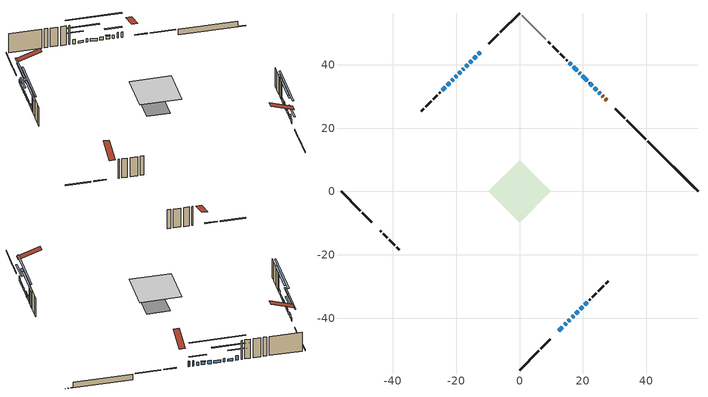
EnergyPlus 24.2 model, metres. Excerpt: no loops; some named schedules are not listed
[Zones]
conditioned space
 floor adiabatic (AdiabaticFloorConstruction): -9.87,0 0,9.87 9.87,0 0,-9.87 z6.1
 floor foundation (Slab1 construction): -5.52,0 0,5.52 5.52,0 0,-5.52 z-0.85
 wall outside (RimJoist1 construction): 0,-56.39 6.02,-50.36 / -56.39,0 -50.36,-6.02 / 0,56.39 -6.02,50.36 / 39.93,16.46 33.9,22.48 z1.22:1.52
 wall outside (RimJoist3 construction): 6.68,-49.71 9.64,-46.74 / -49.71,-6.68 -46.74,-9.64 / -6.68,49.71 -9.64,46.74 / 33.25,23.14 30.28,26.1 z1.22:1.52
 wall outside (AdiabaticWallConstruction 1): 27.51,28.88 27.08,29.31 / 26.42,29.97 26.13,30.26 z1.22:3.25
 wall outside (AdiabaticWallConstruction): -12.42,43.97 -13.05,43.34 / 25.47,30.91 25.04,31.34 / 15.46,-40.93 15.94,-40.45 / 16.59,-39.79 17.16,-39.23 / -17.69,38.7 -17.92,38.47 / 22.9,33.48 22.11,34.27 / -18.57,37.81 -19.14,37.25 / -19.79,36.59 -20.28,36.11 / -20.93,35.46 -21.42,34.97 / 19.22,37.17 18.86,37.53 z1.22:2.44; 24.39,32 23.56,32.83 z1.22:2.39; -13.7,42.68 -14.5,41.89 / 12.42,-43.97 13.57,-42.82 / 16.32,40.06 15.68,40.71 z1.22:2.85; -15.15,41.24 -15.73,40.66 / 14.23,-42.16 14.8,-41.58 z1.22:2.24; -16.38,40 -17.03,39.35 z1.22:2.29; 21.46,34.93 19.87,36.51 / -22.07,34.31 -22.86,33.52 / 17.82,-38.57 18.61,-37.78 z1.22:2.19; 18.2,38.18 16.98,39.41 z1.22:2.03; -23.52,32.87 -24.38,32 / 19.26,-37.12 19.91,-36.47 / 20.57,-35.82 21.43,-34.96 z1.22:3.05
 wall outside (Wall1 construction): 22.09,-34.3 22.32,-34.07 / -43.97,-12.42 -43.73,-12.65 / -25.04,31.35 -25.27,31.11 / 15.02,41.37 14.79,41.6 z1.22:8.54
 wall outside (Wall2 construction): 22.98,-33.41 24.23,-32.16 / -43.08,-13.31 -41.83,-14.56 / -25.93,30.46 -27.18,29.21 / 14.13,42.26 12.88,43.51 z1.22:8.54
 wall outside (Wall3 construction): 24.89,-31.5 26.66,-29.73 / -41.17,-15.22 -39.39,-16.99 / -27.84,28.55 -29.61,26.77 / 12.22,44.16 10.45,45.94 z1.22:8.54
 wall outside (Wall7 construction): 27.32,-29.07 28.1,-28.29 / -38.74,-17.65 -37.96,-18.43 / -30.27,26.12 -31.05,25.34 / 9.79,46.6 9.01,47.38 z1.22:8.54
 wall foundation (FoundationWall1 construction): 40.58,15.8,-0.85 40.58,15.8,1.22 54.54,1.85,1.22 54.54,1.85,-0.75 56.39,0,-0.75 56.39,0,-0.85
 wall adiabatic (Wall8 construction): 8.35,48.03 0.66,55.73 z1.22:8.54
 window (WindowConstruction 17): -12.42,43.97 -13.05,43.34 z1.22:2.44
 window (WindowConstruction 5): 25.47,30.91 25.04,31.34 z1.22:2.44
 window (WindowConstruction 6): 24.39,32 23.56,32.83 z1.22:2.39
 window (WindowConstruction 7): -13.7,42.68 -14.5,41.89 z1.22:2.84
 window (WindowConstruction 8): -15.15,41.23 -15.73,40.66 z1.22:2.23
 window (WindowConstruction 9): 12.42,-43.97 13.57,-42.82 z1.22:2.84
 window (WindowConstruction 10): -16.38,40 -17.03,39.36 z1.22:2.29
 window (WindowConstruction 11): 14.23,-42.16 14.8,-41.59 z1.22:2.23
 window (WindowConstruction 12): 15.46,-40.93 15.94,-40.45 z1.22:2.44
 window (WindowConstruction 13): 16.59,-39.79 17.16,-39.23 z1.22:2.44
 window (WindowConstruction 18): -17.69,38.7 -17.92,38.47 z1.22:2.44
 window (WindowConstruction 14): 22.9,33.48 22.11,34.27 z1.22:2.44
 window (WindowConstruction 15): -18.57,37.81 -19.14,37.25 z1.22:2.44
 window (WindowConstruction 16): -19.8,36.59 -20.27,36.11 z1.22:2.44
 window (WindowConstruction 23): -20.93,35.46 -21.42,34.97 z1.22:2.44
 window (WindowConstruction 20): 21.46,34.93 19.87,36.51 z1.22:2.19
 window (WindowConstruction 21): -22.07,34.31 -22.86,33.52 z1.22:2.19
 window (WindowConstruction 22): 17.82,-38.57 18.61,-37.78 z1.22:2.19
 window (WindowConstruction 19): 19.22,37.17 18.86,37.53 z1.22:2.44
 window (WindowConstruction): 18.2,38.19 16.98,39.41 z1.22:2.03
 window (WindowConstruction 1): -23.52,32.87 -24.38,32 z1.22:3.05
 window (WindowConstruction 2): 19.26,-37.12 19.91,-36.48 z1.22:3.05
 window (WindowConstruction 3): 20.57,-35.82 21.43,-34.96 z1.22:3.05
 window (WindowConstruction 4): 16.32,40.06 15.68,40.71 z1.22:2.84
 door (Door): 27.51,28.88 27.08,29.31 z1.22:3.25
 door (Door 1): 26.42,29.97 26.13,30.26 z1.22:3.25
 ceiling adiabatic (AdiabaticFloorConstruction): 0,-9.87 9.87,0 0,9.87 -9.87,0 z6.1
 roof outside (Roof1 construction): 11.76,-44.63,8.54 6.21,-39.08,11.15 4.75,-40.54,11.15 10.3,-46.09,8.54; -44.63,-11.76,8.54 -39.08,-6.21,11.15 -40.54,-4.75,11.15 -46.09,-10.3,8.54; -11.76,44.63,8.54 -6.21,39.08,11.15 -4.75,40.54,11.15 -10.3,46.09,8.54; 28.16,28.22,8.54 22.61,22.67,11.15 24.08,21.21,11.15 29.63,26.76,8.54
shading: 23.18,33.21 27.34,29.05 27.63,29.34 23.47,33.5 z5.08; 23.42,32.97 24.53,31.86 24.82,32.15 23.71,33.26 z2.59; -18.34,38.04 -9.86,46.53 -10.15,46.82 -18.63,38.33 z8.29; -19.58,36.81 -11.31,45.08 -11.6,45.37 -19.87,37.1 z7.68; 15.44,-40.95 10.55,-45.83 10.84,-46.13 15.73,-41.24 z5.48; -18.9,37.49 -14.52,41.87 -14.81,42.16 -19.19,37.78 z4.93; 14.94,-41.44 14.08,-42.3 14.37,-42.59 15.23,-41.73 z2.44; 13.98,42.41 27.35,29.03 27.64,29.32 14.27,42.7 z10.53; -28.76,27.63 -16.18,40.21 -16.47,40.5 -29.05,27.92 z10.53; 24.5,-31.88 11.92,-44.47 12.21,-44.76 24.8,-32.17 z10.53; 13.13,43.25 22.05,34.34 22.34,34.63 13.42,43.54 z7.47; -28.23,28.16 -19.67,36.71 -19.96,37 -28.52,28.45 z8.49; 23.76,-32.63 15.42,-40.97 15.71,-41.26 24.05,-32.92 z8.49; 25.28,-31.11 16.72,-39.67 17.01,-39.96 25.57,-31.4 z8.49; 13.81,42.58 18.19,38.2 18.48,38.49 14.1,42.87 z5.48
[Building]
Building 1: Terrain=Suburbs
[Site:Location]
Toronto City Centre_ON: Latitude {deg}=43.63; Longitude {deg}=-79.39; Time Zone {hr}=-5; Elevation {m}=77; Keep Site Location Information=Yes
[Site:GroundTemperature:Shallow]
5.01852, 3.26908, 3.12898, 3.95918, 7.29196, 10.6092, 13.4851, 15.3069, 15.4617, 13.9799, 11.1774, 7.9619
[Site:WaterMainsTemperature]
Calculation Method=Schedule; Temperature Schedule=mains temperature schedule
[Material] Roughness=Rough; Thermal Absorptance=0.9
Name | Thickness {m} | Conductivity {W/m-K} | Density {kg/m3} | Specific Heat {J/kg-K} | Solar Absorptance | Visible Absorptance
asphalt or fiberglass shingles | 0.00635 | 0.162714 | 1121.4 | 1465.45 | 0.4 | 0.4
concrete 4.0 in. | 0.1016 | 1.803125 | 2242.8 | 837.4 | 0.7 | 0.7
concrete 8.0 in. | 0.2032 | 1.803125 | 2242.8 | 837.4 | 0.7 | 0.7
door material | 0.04445 | 0.188738 | 512.64 | 1214.23 | 0.7 | 0.7
floor covering | 0.0127 | 0.0433444 | 54.468 | 1339.84 | 0.6 | 0.6
floor rigid ins; wall rigid ins | 0.512978 | 0.029427 | 32.04 | 1214.23 | 0.7 | 0.7
floor stud and cavity | 0.1397 | 1.75129 | 37.0049 | 1207.88 | 0.7 | 0.7
furniture material conditioned space 1 | 0.1524 | 0.115458 | 640.8 | 1214.23 | 0.6 | 0.6
gypsum board | 0.0127 | 0.160291 | 801 | 837.4 | 0.6 | 0.6
osb sheathing 0.5 in. | 0.0127 | 0.115458 | 512.64 | 1214.23 | 0.7 | 0.7
osb sheathing 0.5 in. 1 | 0.0127 | 0.115458 | 512.64 | 1214.23 | 0.4 | 0.4
osb sheathing 0.75 in. | 0.01905 | 0.115458 | 512.64 | 1214.23 | 0.7 | 0.7
osb sheathing 2.0 in. | 0.0508 | 0.115458 | 512.64 | 1214.23 | 0.7 | 0.7
rim joist stud and cavity | 0.0508 | 0.859146 | 125.044 | 1163.47 | 0.6 | 0.6
rim joist stud and cavity 1 | 0.0508 | 0.107068 | 50.32683 | 1063.81 | 0.6 | 0.6
roof stud and cavity | 0.2032 | 4.30861 | 78.34581 | 1123.46 | 0.7 | 0.7
wall stud and cavity | 0.1397 | 0.440789 | 139.0536 | 1170.24 | 0.7 | 0.7
wall stud and cavity 1 | 0.1397 | 0.433563 | 139.0536 | 1170.24 | 0.7 | 0.7
wall stud and cavity 2 | 0.1397 | 0.445742 | 139.0536 | 1170.24 | 0.7 | 0.7
wall stud and cavity 3 | 0.1397 | 0.443252 | 139.0536 | 1170.24 | 0.7 | 0.7
wall stud and cavity 4 | 0.1397 | 0.293262 | 139.0536 | 1170.24 | 0.7 | 0.7
wall stud and cavity 5 | 0.0889 | 0.380278 | 52.3479 | 1209.89 | 0.7 | 0.7
wall stud and cavity 6 | 0.0889 | 0.391764 | 83.0341 | 1211.67 | 0.7 | 0.7
wood siding | 0.0254 | 0.102417 | 544.68 | 1172.36 | 0.4 | 0.4
wood siding 1; wood siding 2; wood siding 3 | 0.0254 | 0.102417 | 544.68 | 1172.36 | 0.7 | 0.7
[WindowMaterial:SimpleGlazingSystem]
Name | U-Factor {W/m2-K} | Solar Heat Gain Coefficient
WindowMaterial | 3.27961 | 0.49
WindowMaterial 1 | 3.27848 | 0.63
WindowMaterial 10 | 5.60873 | 0.73
WindowMaterial 11 | 2.85547 | 0.62
WindowMaterial 12 | 2.95256 | 0.63
WindowMaterial 13 | 5.00743 | 0.59
WindowMaterial 14 | 1.72384 | 0.56
WindowMaterial 15 | 5.10963 | 0.64
WindowMaterial 16 | 5.43782 | 0.7
WindowMaterial 17 | 5.06307 | 0.61
WindowMaterial 18 | 5.482109 | 0.71
WindowMaterial 2 | 2.66696 | 0.54
WindowMaterial 3 | 2.66355 | 0.55
WindowMaterial 4 | 2.66866 | 0.53
WindowMaterial 5 | 2.67945 | 0.48
WindowMaterial 6 | 1.9873 | 0.47
WindowMaterial 7 | 3.30005 | 0.67
WindowMaterial 8 | 2.96903 | 0.55
WindowMaterial 9 | 2.67036 | 0.52
[Construction]
AdiabaticFloorConstruction: floor stud and cavity, floor rigid ins, osb sheathing 0.75 in., floor covering
AdiabaticWallConstruction: wood siding 2, wall rigid ins, wall stud and cavity 5, gypsum board
AdiabaticWallConstruction 1: wood siding 3, wall rigid ins, wall stud and cavity 5, gypsum board
Door; Door 1: door material
FoundationWall1 construction: concrete 8.0 in.
furniture construction conditioned space 1: furniture material conditioned space 1
PartitionWallConstruction: gypsum board, wall stud and cavity 6, gypsum board
RimJoist1 construction: wood siding 1, osb sheathing 2.0 in., rim joist stud and cavity
RimJoist3 construction: wood siding 1, rim joist stud and cavity 1
Roof1 construction: asphalt or fiberglass shingles, osb sheathing 0.75 in., roof stud and cavity, gypsum board
Slab1 construction: concrete 4.0 in.
Wall1 construction: wood siding, osb sheathing 0.5 in., wall stud and cavity, gypsum board
Wall2 construction: wood siding, osb sheathing 0.5 in., wall stud and cavity 1, gypsum board
Wall3 construction: wood siding, osb sheathing 0.5 in., wall stud and cavity 2, gypsum board
Wall7 construction: wood siding, osb sheathing 0.5 in., wall stud and cavity 3, gypsum board
Wall8 construction: osb sheathing 0.5 in. 1, wall stud and cavity 4, gypsum board
WindowConstruction: WindowMaterial
WindowConstruction 1: WindowMaterial 1
WindowConstruction 10; WindowConstruction 17: WindowMaterial 10
WindowConstruction 11: WindowMaterial 11
WindowConstruction 12; WindowConstruction 16: WindowMaterial 12
WindowConstruction 13; WindowConstruction 15: WindowMaterial 13
WindowConstruction 14: WindowMaterial 14
WindowConstruction 18: WindowMaterial 15
WindowConstruction 19: WindowMaterial 16
WindowConstruction 2: WindowMaterial 2
WindowConstruction 20; WindowConstruction 21; WindowConstruction 22: WindowMaterial 17
WindowConstruction 23: WindowMaterial 18
WindowConstruction 3: WindowMaterial 3
WindowConstruction 4: WindowMaterial 4
WindowConstruction 5: WindowMaterial 5
WindowConstruction 6: WindowMaterial 6
WindowConstruction 7: WindowMaterial 7
WindowConstruction 8: WindowMaterial 8
WindowConstruction 9: WindowMaterial 9
[Zone]
conditioned space: Multiplier=1; Volume {m3}=736.6; Part of Total Floor Area=Yes
[Space]
conditioned space 1: Zone=conditioned space; Volume {m3}=736.6
[SurfaceProperty:ExposedFoundationPerimeter]
Slab1: Exposed Perimeter Calculation Method=TotalExposedPerimeter; Total Exposed Perimeter {m}=22.351
[InternalMass] Zone or ZoneList=conditioned space; Space or SpaceList=conditioned space 1
Name | Construction | Surface Area {m2}
furniture mass conditioned space 1 | furniture construction conditioned space 1 | 102.28
partition wall mass | PartitionWallConstruction | 255.7
[Lights]
interior lighting: Zone or ZoneList or Space or SpaceList=conditioned space 1; Schedule=interior lighting schedule; Design Level Calculation Method=LightingLevel; Lighting Level {W}=343.2; Return Air Fraction=0; Fraction Radiant=0.6; Fraction Visible=0.2; Fraction Replaceable=1
[People]
occupants: Zone or ZoneList or Space or SpaceList=conditioned space 1; Number of People Schedule=occupants schedule; Number of People Calculation Method=People; Number of People=3; Fraction Radiant=0.314171; Sensible Heat Fraction=0.56303; Activity Level Schedule=occupants activity schedule; Carbon Dioxide Generation Rate {m3/s-W}=0; Enable ASHRAE 55 Comfort Warnings=No; Mean Radiant Temperature Calculation Type=EnclosureAveraged
[ElectricEquipment] Zone or ZoneList or Space or SpaceList=conditioned space 1; Design Level Calculation Method=EquipmentLevel
Name | Schedule | Design Level {W} | Fraction Latent | Fraction Radiant | Fraction Lost
clothes dryer | clothes dryer schedule | 140.772 | 0.015 | 0.081 | 0.85
clothes washer | clothes washer schedule | 32.1985 | 0.03 | 0.162 | 0.7
cooking range | cooking range schedule | 208.969 | 0.08 | 0.432 | 0.2
dishwasher | dishwasher schedule | 66.8632 | 0.3 | 0.18 | 0.4
fridge | fridge schedule | 72.9452 | 0 | 0.6 | 0
mech vent bath fan 0 | mech vent bath fan 0 schedule | 50.2 | 0 | 0 | 1
mech vent house fan | mech vent house fan schedule | 0 | 0 | 0 | 1
mech vent house fan cfis | mech vent house fan cfis schedule | 0 | 0 | 0 | 0
misc plug loads | misc plug loads schedule | 494.7 | 0.045 | 0.513 | 0.1
whole house fan | Always On Discrete | 0 | 0 | 0 | 1
[OtherEquipment] Zone or ZoneList or Space or SpaceList=conditioned space 1; Design Level Calculation Method=EquipmentLevel
Name | Fuel Type | Schedule | Design Level {W} | Fraction Latent | Fraction Radiant | Fraction Lost
clothes dryer 1 | Electricity | clothes dryer schedule | 0 | 0.015 | 0.081 | 0.85
cooking range 1 | Electricity | cooking range schedule | 0 | 0.08 | 0.432 | 0.2
general water use latent | None | general water use schedule | 59.3978 | 1 | 0 | 0
general water use sensible | None | general water use schedule | -58.539 | 0 | 0.6 | 0
mech vent house fan latent load | None | Always On Discrete | 0 | 1 | 0 | 0
mech vent house fan sensible load | None | Always On Discrete | 0 | 0 | 0 | 0
water heater energy adjustment1 | NaturalGas | Always On Discrete | 0.01 | 0 | 0 | 1
[ZoneInfiltration:DesignFlowRate] Zone or ZoneList or Space or SpaceList=conditioned space 1; Schedule=Always On Discrete; Design Flow Rate Calculation Method=Flow/Zone; Design Flow Rate {m3/s}=0
infil flow; natural vent flow; whole house fan flow
[Foundation:Kiva]
Foundation Kiva 1: Initial Indoor Air Temperature {C}=18; Wall Height Above Grade {m}=1.21999; Wall Depth Below Slab {m}=0.2032
[Foundation:Kiva:Settings]
Soil Conductivity {W/m-K}=0.849921; Soil Density {kg/m3}=1842.3; Soil Specific Heat {J/kg-K}=418.7; Ground Solar Absorptivity=0.9; Ground Thermal Absorptivity=0.9; Ground Surface Roughness {m}=0.03; Far-Field Width {m}=40; Deep-Ground Boundary Condition=ZeroFlux; Deep-Ground Depth {m}=40; Minimum Cell Dimension {m}=0.2; Maximum Cell Growth Coefficient=3; Simulation Timestep=Timestep
[Exterior:Lights]
exterior lighting: Schedule=exterior lighting schedule; Design Level {W}=75.6
[Schedule:Week:Daily]
interior lighting schedule Week Rule - Jan1-Jan27: interior lighting schedule day, interior lighting schedule day, interior lighting schedule day, interior lighting schedule day, interior lighting schedule day, interior lighting schedule day, interior lighting schedule day, interior lighting schedule default day, interior lighting schedule default day, interior lighting schedule default day, interior lighting schedule default day, interior lighting schedule default day
interior lighting schedule Week Rule - Jan28-Feb3: interior lighting schedule day, interior lighting schedule day, interior lighting schedule day, interior lighting schedule day, interior lighting schedule day 1, interior lighting schedule day 1, interior lighting schedule day 1, interior lighting schedule default day, interior lighting schedule default day, interior lighting schedule default day, interior lighting schedule default day, interior lighting schedule default day
interior lighting schedule Week Rule - Feb4-Feb24: interior lighting schedule day 1, interior lighting schedule day 1, interior lighting schedule day 1, interior lighting schedule day 1, interior lighting schedule day 1, interior lighting schedule day 1, interior lighting schedule day 1, interior lighting schedule default day, interior lighting schedule default day, interior lighting schedule default day, interior lighting schedule default day, interior lighting schedule default day
interior lighting schedule Week Rule - Feb25-Mar3: interior lighting schedule day 1, interior lighting schedule day 1, interior lighting schedule day 1, interior lighting schedule day 1, interior lighting schedule day 2, interior lighting schedule day 2, interior lighting schedule day 2, interior lighting schedule default day, interior lighting schedule default day, interior lighting schedule default day, interior lighting schedule default day, interior lighting schedule default day
interior lighting schedule Week Rule - Mar4-Mar31: interior lighting schedule day 2, interior lighting schedule day 2, interior lighting schedule day 2, interior lighting schedule day 2, interior lighting schedule day 2, interior lighting schedule day 2, interior lighting schedule day 2, interior lighting schedule default day, interior lighting schedule default day, interior lighting schedule default day, interior lighting schedule default day, interior lighting schedule default day
interior lighting schedule Week Rule - Apr1-Apr28: interior lighting schedule day 3, interior lighting schedule day 3, interior lighting schedule day 3, interior lighting schedule day 3, interior lighting schedule day 3, interior lighting schedule day 3, interior lighting schedule day 3, interior lighting schedule default day, interior lighting schedule default day, interior lighting schedule default day, interior lighting schedule default day, interior lighting schedule default day
interior lighting schedule Week Rule - Apr29-May5: interior lighting schedule day 3, interior lighting schedule day 3, interior lighting schedule day 4, interior lighting schedule day 4, interior lighting schedule day 4, interior lighting schedule day 4, interior lighting schedule day 4, interior lighting schedule default day, interior lighting schedule default day, interior lighting schedule default day, interior lighting schedule default day, interior lighting schedule default day
interior lighting schedule Week Rule - May6-May26: interior lighting schedule day 4, interior lighting schedule day 4, interior lighting schedule day 4, interior lighting schedule day 4, interior lighting schedule day 4, interior lighting schedule day 4, interior lighting schedule day 4, interior lighting schedule default day, interior lighting schedule default day, interior lighting schedule default day, interior lighting schedule default day, interior lighting schedule default day
interior lighting schedule Week Rule - May27-Jun2: interior lighting schedule day 4, interior lighting schedule day 4, interior lighting schedule day 4, interior lighting schedule day 4, interior lighting schedule day 4, interior lighting schedule day 5, interior lighting schedule day 5, interior lighting schedule default day, interior lighting schedule default day, interior lighting schedule default day, interior lighting schedule default day, interior lighting schedule default day
interior lighting schedule Week Rule - Jun3-Jun30: interior lighting schedule day 5, interior lighting schedule day 5, interior lighting schedule day 5, interior lighting schedule day 5, interior lighting schedule day 5, interior lighting schedule day 5, interior lighting schedule day 5, interior lighting schedule default day, interior lighting schedule default day, interior lighting schedule default day, interior lighting schedule default day, interior lighting schedule default day
interior lighting schedule Week Rule - Jul1-Jul28: interior lighting schedule day 6, interior lighting schedule day 6, interior lighting schedule day 6, interior lighting schedule day 6, interior lighting schedule day 6, interior lighting schedule day 6, interior lighting schedule day 6, interior lighting schedule default day, interior lighting schedule default day, interior lighting schedule default day, interior lighting schedule default day, interior lighting schedule default day
interior lighting schedule Week Rule - Jul29-Aug4: interior lighting schedule day 6, interior lighting schedule day 6, interior lighting schedule day 6, interior lighting schedule day 7, interior lighting schedule day 7, interior lighting schedule day 7, interior lighting schedule day 7, interior lighting schedule default day, interior lighting schedule default day, interior lighting schedule default day, interior lighting schedule default day, interior lighting schedule default day
interior lighting schedule Week Rule - Aug5-Aug25: interior lighting schedule day 7, interior lighting schedule day 7, interior lighting schedule day 7, interior lighting schedule day 7, interior lighting schedule day 7, interior lighting schedule day 7, interior lighting schedule day 7, interior lighting schedule default day, interior lighting schedule default day, interior lighting schedule default day, interior lighting schedule default day, interior lighting schedule default day
interior lighting schedule Week Rule - Aug26-Sep1: interior lighting schedule day 7, interior lighting schedule day 7, interior lighting schedule day 7, interior lighting schedule day 7, interior lighting schedule day 7, interior lighting schedule day 7, interior lighting schedule day 8, interior lighting schedule default day, interior lighting schedule default day, interior lighting schedule default day, interior lighting schedule default day, interior lighting schedule default day
interior lighting schedule Week Rule - Sep2-Sep29: interior lighting schedule day 8, interior lighting schedule day 8, interior lighting schedule day 8, interior lighting schedule day 8, interior lighting schedule day 8, interior lighting schedule day 8, interior lighting schedule day 8, interior lighting schedule default day, interior lighting schedule default day, interior lighting schedule default day, interior lighting schedule default day, interior lighting schedule default day
interior lighting schedule Week Rule - Sep30-Oct6: interior lighting schedule day 8, interior lighting schedule day 9, interior lighting schedule day 9, interior lighting schedule day 9, interior lighting schedule day 9, interior lighting schedule day 9, interior lighting schedule day 9, interior lighting schedule default day, interior lighting schedule default day, interior lighting schedule default day, interior lighting schedule default day, interior lighting schedule default day
interior lighting schedule Week Rule - Oct7-Oct27: interior lighting schedule day 9, interior lighting schedule day 9, interior lighting schedule day 9, interior lighting schedule day 9, interior lighting schedule day 9, interior lighting schedule day 9, interior lighting schedule day 9, interior lighting schedule default day, interior lighting schedule default day, interior lighting schedule default day, interior lighting schedule default day, interior lighting schedule default day
interior lighting schedule Week Rule - Oct28-Nov3: interior lighting schedule day 9, interior lighting schedule day 9, interior lighting schedule day 9, interior lighting schedule day 9, interior lighting schedule day 10, interior lighting schedule day 10, interior lighting schedule day 10, interior lighting schedule default day, interior lighting schedule default day, interior lighting schedule default day, interior lighting schedule default day, interior lighting schedule default day
interior lighting schedule Week Rule - Nov4-Nov24: interior lighting schedule day 10, interior lighting schedule day 10, interior lighting schedule day 10, interior lighting schedule day 10, interior lighting schedule day 10, interior lighting schedule day 10, interior lighting schedule day 10, interior lighting schedule default day, interior lighting schedule default day, interior lighting schedule default day, interior lighting schedule default day, interior lighting schedule default day
interior lighting schedule Week Rule - Nov25-Dec1: interior lighting schedule day 10, interior lighting schedule day 10, interior lighting schedule day 10, interior lighting schedule day 10, interior lighting schedule day 10, interior lighting schedule day 10, interior lighting schedule day 11, interior lighting schedule default day, interior lighting schedule default day, interior lighting schedule default day, interior lighting schedule default day, interior lighting schedule default day
interior lighting schedule Week Rule - Dec2-Dec31: interior lighting schedule day 11, interior lighting schedule day 11, interior lighting schedule day 11, interior lighting schedule day 11, interior lighting schedule day 11, interior lighting schedule day 11, interior lighting schedule day 11, interior lighting schedule default day, interior lighting schedule default day, interior lighting schedule default day, interior lighting schedule default day, interior lighting schedule default day
occupants schedule Week Rule - Jan1-Dec31: occupants schedule day, occupants schedule day, occupants schedule day, occupants schedule day, occupants schedule day, occupants schedule day, occupants schedule day, occupants schedule default day, occupants schedule default day, occupants schedule default day, occupants schedule default day, occupants schedule default day
clothes dryer schedule Week Rule - Jan1-Dec31: clothes dryer schedule day, clothes dryer schedule day, clothes dryer schedule day, clothes dryer schedule day, clothes dryer schedule day, clothes dryer schedule day, clothes dryer schedule day, clothes dryer schedule default day, clothes dryer schedule default day, clothes dryer schedule default day, clothes dryer schedule default day, clothes dryer schedule default day
clothes washer schedule Week Rule - Jan1-Dec31: clothes washer schedule day, clothes washer schedule day, clothes washer schedule day, clothes washer schedule day, clothes washer schedule day, clothes washer schedule day, clothes washer schedule day, clothes washer schedule default day, clothes washer schedule default day, clothes washer schedule default day, clothes washer schedule default day, clothes washer schedule default day
cooking range schedule Week Rule - Jan1-Dec31: cooking range schedule day, cooking range schedule day, cooking range schedule day, cooking range schedule day, cooking range schedule day, cooking range schedule day, cooking range schedule day, cooking range schedule default day, cooking range schedule default day, cooking range schedule default day, cooking range schedule default day, cooking range schedule default day
dishwasher schedule Week Rule - Jan1-Dec31: dishwasher schedule day, dishwasher schedule day, dishwasher schedule day, dishwasher schedule day, dishwasher schedule day, dishwasher schedule day, dishwasher schedule day, dishwasher schedule default day, dishwasher schedule default day, dishwasher schedule default day, dishwasher schedule default day, dishwasher schedule default day
mech vent bath fan 0 schedule Week Rule - Jan1-Dec31: mech vent bath fan 0 schedule day, mech vent bath fan 0 schedule day, mech vent bath fan 0 schedule day, mech vent bath fan 0 schedule day, mech vent bath fan 0 schedule day, mech vent bath fan 0 schedule day, mech vent bath fan 0 schedule day, mech vent bath fan 0 schedule default day, mech vent bath fan 0 schedule default day, mech vent bath fan 0 schedule default day, mech vent bath fan 0 schedule default day, mech vent bath fan 0 schedule default day
misc plug loads schedule Week Rule - Jan1-Dec31: misc plug loads schedule day, misc plug loads schedule day, misc plug loads schedule day, misc plug loads schedule day, misc plug loads schedule day, misc plug loads schedule day, misc plug loads schedule day, misc plug loads schedule default day, misc plug loads schedule default day, misc plug loads schedule default day, misc plug loads schedule default day, misc plug loads schedule default day
general water use schedule Week Rule - Jan1-Dec31: general water use schedule day, general water use schedule day, general water use schedule day, general water use schedule day, general water use schedule day, general water use schedule day, general water use schedule day, general water use schedule default day, general water use schedule default day, general water use schedule default day, general water use schedule default day, general water use schedule default day
exterior lighting schedule Week Rule - Jan1-Jan27: exterior lighting schedule day, exterior lighting schedule day, exterior lighting schedule day, exterior lighting schedule day, exterior lighting schedule day, exterior lighting schedule day, exterior lighting schedule day, exterior lighting schedule default day, exterior lighting schedule default day, exterior lighting schedule default day, exterior lighting schedule default day, exterior lighting schedule default day
exterior lighting schedule Week Rule - Jan28-Feb3: exterior lighting schedule day, exterior lighting schedule day, exterior lighting schedule day, exterior lighting schedule day, exterior lighting schedule day 1, exterior lighting schedule day 1, exterior lighting schedule day 1, exterior lighting schedule default day, exterior lighting schedule default day, exterior lighting schedule default day, exterior lighting schedule default day, exterior lighting schedule default day
exterior lighting schedule Week Rule - Feb4-Feb24: exterior lighting schedule day 1, exterior lighting schedule day 1, exterior lighting schedule day 1, exterior lighting schedule day 1, exterior lighting schedule day 1, exterior lighting schedule day 1, exterior lighting schedule day 1, exterior lighting schedule default day, exterior lighting schedule default day, exterior lighting schedule default day, exterior lighting schedule default day, exterior lighting schedule default day
exterior lighting schedule Week Rule - Feb25-Mar3: exterior lighting schedule day 1, exterior lighting schedule day 1, exterior lighting schedule day 1, exterior lighting schedule day 1, exterior lighting schedule day 2, exterior lighting schedule day 2, exterior lighting schedule day 2, exterior lighting schedule default day, exterior lighting schedule default day, exterior lighting schedule default day, exterior lighting schedule default day, exterior lighting schedule default day
exterior lighting schedule Week Rule - Mar4-Mar31: exterior lighting schedule day 2, exterior lighting schedule day 2, exterior lighting schedule day 2, exterior lighting schedule day 2, exterior lighting schedule day 2, exterior lighting schedule day 2, exterior lighting schedule day 2, exterior lighting schedule default day, exterior lighting schedule default day, exterior lighting schedule default day, exterior lighting schedule default day, exterior lighting schedule default day
exterior lighting schedule Week Rule - Apr1-Apr28: exterior lighting schedule day 3, exterior lighting schedule day 3, exterior lighting schedule day 3, exterior lighting schedule day 3, exterior lighting schedule day 3, exterior lighting schedule day 3, exterior lighting schedule day 3, exterior lighting schedule default day, exterior lighting schedule default day, exterior lighting schedule default day, exterior lighting schedule default day, exterior lighting schedule default day
exterior lighting schedule Week Rule - Apr29-May5: exterior lighting schedule day 3, exterior lighting schedule day 3, exterior lighting schedule day 4, exterior lighting schedule day 4, exterior lighting schedule day 4, exterior lighting schedule day 4, exterior lighting schedule day 4, exterior lighting schedule default day, exterior lighting schedule default day, exterior lighting schedule default day, exterior lighting schedule default day, exterior lighting schedule default day
exterior lighting schedule Week Rule - May6-May26: exterior lighting schedule day 4, exterior lighting schedule day 4, exterior lighting schedule day 4, exterior lighting schedule day 4, exterior lighting schedule day 4, exterior lighting schedule day 4, exterior lighting schedule day 4, exterior lighting schedule default day, exterior lighting schedule default day, exterior lighting schedule default day, exterior lighting schedule default day, exterior lighting schedule default day
exterior lighting schedule Week Rule - May27-Jun2: exterior lighting schedule day 4, exterior lighting schedule day 4, exterior lighting schedule day 4, exterior lighting schedule day 4, exterior lighting schedule day 4, exterior lighting schedule day 5, exterior lighting schedule day 5, exterior lighting schedule default day, exterior lighting schedule default day, exterior lighting schedule default day, exterior lighting schedule default day, exterior lighting schedule default day
exterior lighting schedule Week Rule - Jun3-Jun30: exterior lighting schedule day 5, exterior lighting schedule day 5, exterior lighting schedule day 5, exterior lighting schedule day 5, exterior lighting schedule day 5, exterior lighting schedule day 5, exterior lighting schedule day 5, exterior lighting schedule default day, exterior lighting schedule default day, exterior lighting schedule default day, exterior lighting schedule default day, exterior lighting schedule default day
exterior lighting schedule Week Rule - Jul1-Jul28: exterior lighting schedule day 6, exterior lighting schedule day 6, exterior lighting schedule day 6, exterior lighting schedule day 6, exterior lighting schedule day 6, exterior lighting schedule day 6, exterior lighting schedule day 6, exterior lighting schedule default day, exterior lighting schedule default day, exterior lighting schedule default day, exterior lighting schedule default day, exterior lighting schedule default day
exterior lighting schedule Week Rule - Jul29-Aug4: exterior lighting schedule day 6, exterior lighting schedule day 6, exterior lighting schedule day 6, exterior lighting schedule day 7, exterior lighting schedule day 7, exterior lighting schedule day 7, exterior lighting schedule day 7, exterior lighting schedule default day, exterior lighting schedule default day, exterior lighting schedule default day, exterior lighting schedule default day, exterior lighting schedule default day
exterior lighting schedule Week Rule - Aug5-Aug25: exterior lighting schedule day 7, exterior lighting schedule day 7, exterior lighting schedule day 7, exterior lighting schedule day 7, exterior lighting schedule day 7, exterior lighting schedule day 7, exterior lighting schedule day 7, exterior lighting schedule default day, exterior lighting schedule default day, exterior lighting schedule default day, exterior lighting schedule default day, exterior lighting schedule default day
exterior lighting schedule Week Rule - Aug26-Sep1: exterior lighting schedule day 7, exterior lighting schedule day 7, exterior lighting schedule day 7, exterior lighting schedule day 7, exterior lighting schedule day 7, exterior lighting schedule day 7, exterior lighting schedule day 8, exterior lighting schedule default day, exterior lighting schedule default day, exterior lighting schedule default day, exterior lighting schedule default day, exterior lighting schedule default day
exterior lighting schedule Week Rule - Sep2-Sep29: exterior lighting schedule day 8, exterior lighting schedule day 8, exterior lighting schedule day 8, exterior lighting schedule day 8, exterior lighting schedule day 8, exterior lighting schedule day 8, exterior lighting schedule day 8, exterior lighting schedule default day, exterior lighting schedule default day, exterior lighting schedule default day, exterior lighting schedule default day, exterior lighting schedule default day
[Schedule:Year]
interior lighting schedule: interior lighting schedule Week Rule - Jan1-Jan27, 1, 1, 1, 27, interior lighting schedule Week Rule - Jan28-Feb3, 1, 28, 2, 3, interior lighting schedule Week Rule - Feb4-Feb24, 2, 4, 2, 24, interior lighting schedule Week Rule - Feb25-Mar3, 2, 25, 3, 3, interior lighting schedule Week Rule - Mar4-Mar31, 3, 4, 3, 31, interior lighting schedule Week Rule - Apr1-Apr28, 4, 1, 4, 28, interior lighting schedule Week Rule - Apr29-May5, 4, 29, 5, 5, interior lighting schedule Week Rule - May6-May26, 5, 6, 5, 26, interior lighting schedule Week Rule - May27-Jun2, 5, 27, 6, 2, interior lighting schedule Week Rule - Jun3-Jun30, 6, 3, 6, 30, interior lighting schedule Week Rule - Jul1-Jul28, 7, 1, 7, 28, interior lighting schedule Week Rule - Jul29-Aug4, 7, 29, 8, 4, interior lighting schedule Week Rule - Aug5-Aug25, 8, 5, 8, 25, interior lighting schedule Week Rule - Aug26-Sep1, 8, 26, 9, 1, interior lighting schedule Week Rule - Sep2-Sep29, 9, 2, 9, 29, interior lighting schedule Week Rule - Sep30-Oct6, 9, 30, 10, 6, interior lighting schedule Week Rule - Oct7-Oct27, 10, 7, 10, 27, interior lighting schedule Week Rule - Oct28-Nov3, 10, 28, 11, 3, interior lighting schedule Week Rule - Nov4-Nov24, 11, 4, 11, 24, interior lighting schedule Week Rule - Nov25-Dec1, 11, 25, 12, 1, interior lighting schedule Week Rule - Dec2-Dec31, 12, 2, 12, 31
occupants schedule: occupants schedule Week Rule - Jan1-Dec31, 1, 1, 12, 31
clothes dryer schedule: clothes dryer schedule Week Rule - Jan1-Dec31, 1, 1, 12, 31
clothes washer schedule: clothes washer schedule Week Rule - Jan1-Dec31, 1, 1, 12, 31
cooking range schedule: cooking range schedule Week Rule - Jan1-Dec31, 1, 1, 12, 31
dishwasher schedule: dishwasher schedule Week Rule - Jan1-Dec31, 1, 1, 12, 31
mech vent bath fan 0 schedule: mech vent bath fan 0 schedule Week Rule - Jan1-Dec31, 1, 1, 12, 31
misc plug loads schedule: misc plug loads schedule Week Rule - Jan1-Dec31, 1, 1, 12, 31
general water use schedule: general water use schedule Week Rule - Jan1-Dec31, 1, 1, 12, 31
exterior lighting schedule: exterior lighting schedule Week Rule - Jan1-Jan27, 1, 1, 1, 27, exterior lighting schedule Week Rule - Jan28-Feb3, 1, 28, 2, 3, exterior lighting schedule Week Rule - Feb4-Feb24, 2, 4, 2, 24, exterior lighting schedule Week Rule - Feb25-Mar3, 2, 25, 3, 3, exterior lighting schedule Week Rule - Mar4-Mar31, 3, 4, 3, 31, exterior lighting schedule Week Rule - Apr1-Apr28, 4, 1, 4, 28, exterior lighting schedule Week Rule - Apr29-May5, 4, 29, 5, 5, exterior lighting schedule Week Rule - May6-May26, 5, 6, 5, 26, exterior lighting schedule Week Rule - May27-Jun2, 5, 27, 6, 2, exterior lighting schedule Week Rule - Jun3-Jun30, 6, 3, 6, 30, exterior lighting schedule Week Rule - Jul1-Jul28, 7, 1, 7, 28, exterior lighting schedule Week Rule - Jul29-Aug4, 7, 29, 8, 4, exterior lighting schedule Week Rule - Aug5-Aug25, 8, 5, 8, 25, exterior lighting schedule Week Rule - Aug26-Sep1, 8, 26, 9, 1, exterior lighting schedule Week Rule - Sep2-Sep29, 9, 2, 9, 29, exterior lighting schedule Week Rule - Sep30-Oct6, 9, 30, 10, 6, exterior lighting schedule Week Rule - Oct7-Oct27, 10, 7, 10, 27, exterior lighting schedule Week Rule - Oct28-Nov3, 10, 28, 11, 3, exterior lighting schedule Week Rule - Nov4-Nov24, 11, 4, 11, 24, exterior lighting schedule Week Rule - Nov25-Dec1, 11, 25, 12, 1, exterior lighting schedule Week Rule - Dec2-Dec31, 12, 2, 12, 31
[Schedule:Constant]
Name | Hourly Value
occupants activity schedule | 117.228
fridge schedule | 0
mech vent house fan schedule; mech vent house fan cfis schedule; Always On Discrete | 1
[Schedule:Compact]
mains temperature schedule: Through: 01/01, For: AllDays, Until: 24:00, 8.80333, Through: 01/02, For: AllDays, Until: 24:00, 8.74333, Through: 01/03, For: AllDays, Until: 24:00, 8.68389, Through: 01/04, For: AllDays, Until: 24:00, 8.62611, Through: 01/05, For: AllDays, Until: 24:00, 8.56944, Through: 01/06, For: AllDays, Until: 24:00, 8.51389, Through: 01/07, For: AllDays, Until: 24:00, 8.45944, Through: 01/08, For: AllDays, Until: 24:00, 8.40611, Through: 01/09, For: AllDays, Until: 24:00, 8.35389, Through: 01/10, For: AllDays, Until: 24:00, 8.30278, Through: 01/11, For: AllDays, Until: 24:00, 8.25333, Through: 01/12, For: AllDays, Until: 24:00, 8.205, Through: 01/13, For: AllDays, Until: 24:00, 8.15778, Through: 01/14, For: AllDays, Until: 24:00, 8.11222, Through: 01/15, For: AllDays, Until: 24:00, 8.06778, Through: 01/16, For: AllDays, Until: 24:00, 8.02444, Through: 01/17, For: AllDays, Until: 24:00, 7.98222, Through: 01/18, For: AllDays, Until: 24:00, 7.94167, Through: 01/19, For: AllDays, Until: 24:00, 7.90222, Through: 01/20, For: AllDays, Until: 24:00, 7.86444, Through: 01/21, For: AllDays, Until: 24:00, 7.82778, Through: 01/22, For: AllDays, Until: 24:00, 7.79278, Through: 01/23, For: AllDays, Until: 24:00, 7.75889, Through: 01/24, For: AllDays, Until: 24:00, 7.72667, Through: 01/25, For: AllDays, Until: 24:00, 7.69556, Through: 01/26, For: AllDays, Until: 24:00, 7.66611, Through: 01/27, For: AllDays, Until: 24:00, 7.63778, Through: 01/28, For: AllDays, Until: 24:00, 7.61111, Through: 01/29, For: AllDays, Until: 24:00, 7.58556, Through: 01/30, For: AllDays, Until: 24:00, 7.56167, Through: 01/31, For: AllDays, Until: 24:00, 7.53944, Through: 02/01, For: AllDays, Until: 24:00, 7.51833, Through: 02/02, For: AllDays, Until: 24:00, 7.49889, Through: 02/03, For: AllDays, Until: 24:00, 7.48111, Through: 02/04, For: AllDays, Until: 24:00, 7.46444, Through: 02/05, For: AllDays, Until: 24:00, 7.44944, Through: 02/06, For: AllDays, Until: 24:00, 7.43556, Through: 02/07, For: AllDays, Until: 24:00, 7.42333, Through: 02/08, For: AllDays, Until: 24:00, 7.41278, Through: 02/09, For: AllDays, Until: 24:00, 7.40389, Through: 02/10, For: AllDays, Until: 24:00, 7.39611, Through: 02/11, For: AllDays, Until: 24:00, 7.39, Through: 02/12, For: AllDays, Until: 24:00, 7.38556, Through: 02/13, For: AllDays, Until: 24:00, 7.38222, Through: 02/14, For: AllDays, Until: 24:00, 7.38056, Through: 02/15, For: AllDays, Until: 24:00, 7.38056, Through: 02/16, For: AllDays, Until: 24:00, 7.38222, Through: 02/17, For: AllDays, Until: 24:00, 7.385, Through: 02/18, For: AllDays, Until: 24:00, 7.38944, Through: 02/19, For: AllDays, Until: 24:00, 7.395, Through: 02/20, For: AllDays, Until: 24:00, 7.40278, Through: 02/21, For: AllDays, Until: 24:00, 7.41167, Through: 02/22, For: AllDays, Until: 24:00, 7.42222, Through: 02/23, For: AllDays, Until: 24:00, 7.43389, Through: 02/24, For: AllDays, Until: 24:00, 7.44722, Through: 02/25, For: AllDays, Until: 24:00, 7.46222, Through: 02/26, For: AllDays, Until: 24:00, 7.47833, Through: 02/27, For: AllDays, Until: 24:00, 7.49611, Through: 02/28, For: AllDays, Until: 24:00, 7.51556, Through: 03/01, For: AllDays, Until: 24:00, 7.53667, Through: 03/02, For: AllDays, Until: 24:00, 7.55889, Through: 03/03, For: AllDays, Until: 24:00, 7.58222, Through: 03/04, For: AllDays, Until: 24:00, 7.60722, Through: 03/05, For: AllDays, Until: 24:00, 7.63389, Through: 03/06, For: AllDays, Until: 24:00, 7.66222, Through: 03/07, For: AllDays, Until: 24:00, 7.69111, Through: 03/08, For: AllDays, Until: 24:00, 7.72222, Through: 03/09, For: AllDays, Until: 24:00, 7.75444, Through: 03/10, For: AllDays, Until: 24:00, 7.78778, Through: 03/11, For: AllDays, Until: 24:00, 7.82278, Through: 03/12, For: AllDays, Until: 24:00, 7.85944, Through: 03/13, For: AllDays, Until: 24:00, 7.89722, Through: 03/14, For: AllDays, Until: 24:00, 7.93611, Through: 03/15, For: AllDays, Until: 24:00, 7.97667, Through: 03/16, For: AllDays, Until: 24:00, 8.01833, Through: 03/17, For: AllDays, Until: 24:00, 8.06167, Through: 03/18, For: AllDays, Until: 24:00, 8.10611, Through: 03/19, For: AllDays, Until: 24:00, 8.15167, Through: 03/20, For: AllDays, Until: 24:00, 8.19833, Through: 03/21, For: AllDays, Until: 24:00, 8.24667, Through: 03/22, For: AllDays, Until: 24:00, 8.29611, Through: 03/23, For: AllDays, Until: 24:00, 8.34667, Through: 03/24, For: AllDays, Until: 24:00, 8.39889, Through: 03/25, For: AllDays, Until: 24:00, 8.45167, Through: 03/26, For: AllDays, Until: 24:00, 8.50611, Through: 03/27, For: AllDays, Until: 24:00, 8.56167, Through: 03/28, For: AllDays, Until: 24:00, 8.61833, Through: 03/29, For: AllDays, Until: 24:00, 8.67611, Through: 03/30, For: AllDays, Until: 24:00, 8.735, Through: 03/31, For: AllDays, Until: 24:00, 8.795, Through: 04/01, For: AllDays, Until: 24:00, 8.85611, Through: 04/02, For: AllDays, Until: 24:00, 8.91833, Through: 04/03, For: AllDays, Until: 24:00, 8.98167, Through: 04/04, For: AllDays, Until: 24:00, 9.04556, Through: 04/05, For: AllDays, Until: 24:00, 9.11111, Through: 04/06, For: AllDays, Until: 24:00, 9.17722, Through: 04/07, For: AllDays, Until: 24:00, 9.24444, Through: 04/08, For: AllDays, Until: 24:00, 9.31222, Through: 04/09, For: AllDays, Until: 24:00, 9.38167, Through: 04/10, For: AllDays, Until: 24:00, 9.45167, Through: 04/11, For: AllDays, Until: 24:00, 9.52222, Through: 04/12, For: AllDays, Until: 24:00, 9.59444, Through: 04/13, For: AllDays, Until: 24:00, 9.66667, Through: 04/14, For: AllDays, Until: 24:00, 9.74, Through: 04/15, For: AllDays, Until: 24:00, 9.81444, Through: 04/16, For: AllDays, Until: 24:00, 9.88944, Through: 04/17, For: AllDays, Until: 24:00, 9.96556, Through: 04/18, For: AllDays, Until: 24:00, 10.0417, Through: 04/19, For: AllDays, Until: 24:00, 10.1189, Through: 04/20, For: AllDays, Until: 24:00, 10.1972, Through: 04/21, For: AllDays, Until: 24:00, 10.2756, Through: 04/22, For: AllDays, Until: 24:00, 10.355, Through: 04/23, For: AllDays, Until: 24:00, 10.435, Through: 04/24, For: AllDays, Until: 24:00, 10.515, Through: 04/25, For: AllDays, Until: 24:00, 10.5961, Through: 04/26, For: AllDays, Until: 24:00, 10.6778, Through: 04/27, For: AllDays, Until: 24:00, 10.76, Through: 04/28, For: AllDays, Until: 24:00, 10.8428, Through: 04/29, For: AllDays, Until: 24:00, 10.9261, Through: 04/30, For: AllDays, Until: 24:00, 11.0094, Through: 05/01, For: AllDays, Until: 24:00, 11.0933, Through: 05/02, For: AllDays, Until: 24:00, 11.1778, Through: 05/03, For: AllDays, Until: 24:00, 11.2628, Through: 05/04, For: AllDays, Until: 24:00, 11.3478, Through: 05/05, For: AllDays, Until: 24:00, 11.4333, Through: 05/06, For: AllDays, Until: 24:00, 11.5189, Through: 05/07, For: AllDays, Until: 24:00, 11.605, Through: 05/08, For: AllDays, Until: 24:00, 11.6917, Through: 05/09, For: AllDays, Until: 24:00, 11.7778, Through: 05/10, For: AllDays, Until: 24:00, 11.865, Through: 05/11, For: AllDays, Until: 24:00, 11.9517, Through: 05/12, For: AllDays, Until: 24:00, 12.0389, Through: 05/13, For: AllDays, Until: 24:00, 12.1261, Through: 05/14, For: AllDays, Until: 24:00, 12.2133, Through: 05/15, For: AllDays, Until: 24:00, 12.3006, Through: 05/16, For: AllDays, Until: 24:00, 12.3883, Through: 05/17, For: AllDays, Until: 24:00, 12.4756, Through: 05/18, For: AllDays, Until: 24:00, 12.5628, Through: 05/19, For: AllDays, Until: 24:00, 12.6506, Through: 05/20, For: AllDays, Until: 24:00, 12.7378, Through: 05/21, For: AllDays, Until: 24:00, 12.825, Through: 05/22, For: AllDays, Until: 24:00, 12.9122, Through: 05/23, For: AllDays, Until: 24:00, 12.9994, Through: 05/24, For: AllDays, Until: 24:00, 13.0861, Through: 05/25, For: AllDays, Until: 24:00, 13.1728, Through: 05/26, For: AllDays, Until: 24:00, 13.2594, Through: 05/27, For: AllDays, Until: 24:00, 13.3456, Through: 05/28, For: AllDays, Until: 24:00, 13.4317, Through: 05/29, For: AllDays, Until: 24:00, 13.5172, Through: 05/30, For: AllDays, Until: 24:00, 13.6028, Through: 05/31, For: AllDays, Until: 24:00, 13.6878, Through: 06/01, For: AllDays, Until: 24:00, 13.7722, Through: 06/02, For: AllDays, Until: 24:00, 13.8567, Through: 06/03, For: AllDays, Until: 24:00, 13.9406, Through: 06/04, For: AllDays, Until: 24:00, 14.0239, Through: 06/05, For: AllDays, Until: 24:00, 14.1067, Through: 06/06, For: AllDays, Until: 24:00, 14.1894, Through: 06/07, For: AllDays, Until: 24:00, 14.2711, Through: 06/08, For: AllDays, Until: 24:00, 14.3528, Through: 06/09, For: AllDays, Until: 24:00, 14.4339, Through: 06/10, For: AllDays, Until: 24:00, 14.5139, Through: 06/11, For: AllDays, Until: 24:00, 14.5939, Through: 06/12, For: AllDays, Until: 24:00, 14.6728, Through: 06/13, For: AllDays, Until: 24:00, 14.7511, Through: 06/14, For: AllDays, Until: 24:00, 14.8289, Through: 06/15, For: AllDays, Until: 24:00, 14.9061, Through: 06/16, For: AllDays, Until: 24:00, 14.9822, Through: 06/17, For: AllDays, Until: 24:00, 15.0578, Through: 06/18, For: AllDays, Until: 24:00, 15.1328, Through: 06/19, For: AllDays, Until: 24:00, 15.2067, Through: 06/20, For: AllDays, Until: 24:00, 15.28, Through: 06/21, For: AllDays, Until: 24:00, 15.3522, Through: 06/22, For: AllDays, Until: 24:00, 15.4239, Through: 06/23, For: AllDays, Until: 24:00, 15.4944, Through: 06/24, For: AllDays, Until: 24:00, 15.5639, Through: 06/25, For: AllDays, Until: 24:00, 15.6328, Through: 06/26, For: AllDays, Until: 24:00, 15.7006, Through: 06/27, For: AllDays, Until: 24:00, 15.7678, Through: 06/28, For: AllDays, Until: 24:00, 15.8333, Through: 06/29, For: AllDays, Until: 24:00, 15.8983, Through: 06/30, For: AllDays, Until: 24:00, 15.9622, Through: 07/01, For: AllDays, Until: 24:00, 16.025, Through: 07/02, For: AllDays, Until: 24:00, 16.0872, Through: 07/03, For: AllDays, Until: 24:00, 16.1478, Through: 07/04, For: AllDays, Until: 24:00, 16.2072, Through: 07/05, For: AllDays, Until: 24:00, 16.2661, Through: 07/06, For: AllDays, Until: 24:00, 16.3233, Through: 07/07, For: AllDays, Until: 24:00, 16.3794, Through: 07/08, For: AllDays, Until: 24:00, 16.435, Through: 07/09, For: AllDays, Until: 24:00, 16.4889, Through: 07/10, For: AllDays, Until: 24:00, 16.5417, Through: 07/11, For: AllDays, Until: 24:00, 16.5928, Through: 07/12, For: AllDays, Until: 24:00, 16.6433, Through: 07/13, For: AllDays, Until: 24:00, 16.6922, Through: 07/14, For: AllDays, Until: 24:00, 16.74, Through: 07/15, For: AllDays, Until: 24:00, 16.7867, Through: 07/16, For: AllDays, Until: 24:00, 16.8322, Through: 07/17, For: AllDays, Until: 24:00, 16.8761, Through: 07/18, For: AllDays, Until: 24:00, 16.9189, Through: 07/19, For: AllDays, Until: 24:00, 16.96, Through: 07/20, For: AllDays, Until: 24:00, 17, Through: 07/21, For: AllDays, Until: 24:00, 17.0389, Through: 07/22, For: AllDays, Until: 24:00, 17.0761, Through: 07/23, For: AllDays, Until: 24:00, 17.1122, Through: 07/24, For: AllDays, Until: 24:00, 17.1467, Through: 07/25, For: AllDays, Until: 24:00, 17.18, Through: 07/26, For: AllDays, Until: 24:00, 17.2117, Through: 07/27, For: AllDays, Until: 24:00, 17.2422, Through: 07/28, For: AllDays, Until: 24:00, 17.2711, Through: 07/29, For: AllDays, Until: 24:00, 17.2983, Through: 07/30, For: AllDays, Until: 24:00, 17.3244, Through: 07/31, For: AllDays, Until: 24:00, 17.3494, Through: 08/01, For: AllDays, Until: 24:00, 17.3728, Through: 08/02, For: AllDays, Until: 24:00, 17.3944, Through: 08/03, For: AllDays, Until: 24:00, 17.4144, Through: 08/04, For: AllDays, Until: 24:00, 17.4333, Through: 08/05, For: AllDays, Until: 24:00, 17.4506, Through: 08/06, For: AllDays, Until: 24:00, 17.4667, Through: 08/07, For: AllDays, Until: 24:00, 17.4811, Through: 08/08, For: AllDays, Until: 24:00, 17.4939, Through: 08/09, For: AllDays, Until: 24:00, 17.5056, Through: 08/10, For: AllDays, Until: 24:00, 17.5156, Through: 08/11, For: AllDays, Until: 24:00, 17.5239, Through: 08/12, For: AllDays, Until: 24:00, 17.5311, Through: 08/13, For: AllDays, Until: 24:00, 17.5361, Through: 08/14, For: AllDays, Until: 24:00, 17.54, Through: 08/15, For: AllDays, Until: 24:00, 17.5428, Through: 08/16, For: AllDays, Until: 24:00, 17.5439, Through: 08/17, For: AllDays, Until: 24:00, 17.5433, Through: 08/18, For: AllDays, Until: 24:00, 17.5411, Through: 08/19, For: AllDays, Until: 24:00, 17.5372, Through: 08/20, For: AllDays, Until: 24:00, 17.5322, Through: 08/21, For: AllDays, Until: 24:00, 17.5256, Through: 08/22, For: AllDays, Until: 24:00, 17.5178, Through: 08/23, For: AllDays, Until: 24:00, 17.5083, Through: 08/24, For: AllDays, Until: 24:00, 17.4972, Through: 08/25, For: AllDays, Until: 24:00, 17.4844, Through: 08/26, For: AllDays, Until: 24:00, 17.4706, Through: 08/27, For: AllDays, Until: 24:00, 17.455, Through: 08/28, For: AllDays, Until: 24:00, 17.4378, Through: 08/29, For: AllDays, Until: 24:00, 17.4194, Through: 08/30, For: AllDays, Until: 24:00, 17.3994, Through: 08/31, For: AllDays, Until: 24:00, 17.3778, Through: 09/01, For: AllDays, Until: 24:00, 17.355, Through: 09/02, For: AllDays, Until: 24:00, 17.3311, Through: 09/03, For: AllDays, Until: 24:00, 17.305, Through: 09/04, For: AllDays, Until: 24:00, 17.2778, Through: 09/05, For: AllDays, Until: 24:00, 17.2494, Through: 09/06, For: AllDays, Until: 24:00, 17.2194, Through: 09/07, For: AllDays, Until: 24:00, 17.1878, Through: 09/08, For: AllDays, Until: 24:00, 17.155, Through: 09/09, For: AllDays, Until: 24:00, 17.1206, Through: 09/10, For: AllDays, Until: 24:00, 17.085, Through: 09/11, For: AllDays, Until: 24:00, 17.0483, Through: 09/12, For: AllDays, Until: 24:00, 17.01, Through: 09/13, For: AllDays, Until: 24:00, 16.97, Through: 09/14, For: AllDays, Until: 24:00, 16.9289, Through: 09/15, For: AllDays, Until: 24:00, 16.8867, Through: 09/16, For: AllDays, Until: 24:00, 16.8428, Through: 09/17, For: AllDays, Until: 24:00, 16.7983, Through: 09/18, For: AllDays, Until: 24:00, 16.7517, Through: 09/19, For: AllDays, Until: 24:00, 16.7044, Through: 09/20, For: AllDays, Until: 24:00, 16.6556, Through: 09/21, For: AllDays, Until: 24:00, 16.6056, Through: 09/22, For: AllDays, Until: 24:00, 16.5544, Through: 09/23, For: AllDays, Until: 24:00, 16.5017, Through: 09/24, For: AllDays, Until: 24:00, 16.4483, Through: 09/25, For: AllDays, Until: 24:00, 16.3933, Through: 09/26, For: AllDays, Until: 24:00, 16.3372, Through: 09/27, For: AllDays, Until: 24:00, 16.2806, Through: 09/28, For: AllDays, Until: 24:00, 16.2222, Through: 09/29, For: AllDays, Until: 24:00, 16.1628, Through: 09/30, For: AllDays, Until: 24:00, 16.1022, Through: 10/01, For: AllDays, Until: 24:00, 16.0406, Through: 10/02, For: AllDays, Until: 24:00, 15.9778, Through: 10/03, For: AllDays, Until: 24:00, 15.9144, Through: 10/04, For: AllDays, Until: 24:00, 15.8494, Through: 10/05, For: AllDays, Until: 24:00, 15.7839, Through: 10/06, For: AllDays, Until: 24:00, 15.7172, Through: 10/07, For: AllDays, Until: 24:00, 15.6494, Through: 10/08, For: AllDays, Until: 24:00, 15.5811, Through: 10/09, For: AllDays, Until: 24:00, 15.5117, Through: 10/10, For: AllDays, Until: 24:00, 15.4411, Through: 10/11, For: AllDays, Until: 24:00, 15.37, Through: 10/12, For: AllDays, Until: 24:00, 15.2978, Through: 10/13, For: AllDays, Until: 24:00, 15.225, Through: 10/14, For: AllDays, Until: 24:00, 15.1511, Through: 10/15, For: AllDays, Until: 24:00, 15.0767, Through: 10/16, For: AllDays, Until: 24:00, 15.0011, Through: 10/17, For: AllDays, Until: 24:00, 14.925, Through: 10/18, For: AllDays, Until: 24:00, 14.8483, Through: 10/19, For: AllDays, Until: 24:00, 14.7706, Through: 10/20, For: AllDays, Until: 24:00, 14.6922, Through: 10/21, For: AllDays, Until: 24:00, 14.6133, Through: 10/22, For: AllDays, Until: 24:00, 14.5339, Through: 10/23, For: AllDays, Until: 24:00, 14.4539, Through: 10/24, For: AllDays, Until: 24:00, 14.3728, Through: 10/25, For: AllDays, Until: 24:00, 14.2917, Through: 10/26, For: AllDays, Until: 24:00, 14.21, Through: 10/27, For: AllDays, Until: 24:00, 14.1272, Through: 10/28, For: AllDays, Until: 24:00, 14.0444, Through: 10/29, For: AllDays, Until: 24:00, 13.9611, Through: 10/30, For: AllDays, Until: 24:00, 13.8772, Through: 10/31, For: AllDays, Until: 24:00, 13.7933, Through: 11/01, For: AllDays, Until: 24:00, 13.7089, Through: 11/02, For: AllDays, Until: 24:00, 13.6239, Through: 11/03, For: AllDays, Until: 24:00, 13.5383, Through: 11/04, For: AllDays, Until: 24:00, 13.4528, Through: 11/05, For: AllDays, Until: 24:00, 13.3667, Through: 11/06, For: AllDays, Until: 24:00, 13.2806, Through: 11/07, For: AllDays, Until: 24:00, 13.1944, Through: 11/08, For: AllDays, Until: 24:00, 13.1078, Through: 11/09, For: AllDays, Until: 24:00, 13.0206, Through: 11/10, For: AllDays, Until: 24:00, 12.9339, Through: 11/11, For: AllDays, Until: 24:00, 12.8467, Through: 11/12, For: AllDays, Until: 24:00, 12.7594, Through: 11/13, For: AllDays, Until: 24:00, 12.6722, Through: 11/14, For: AllDays, Until: 24:00, 12.5844, Through: 11/15, For: AllDays, Until: 24:00, 12.4972, Through: 11/16, For: AllDays, Until: 24:00, 12.41, Through: 11/17, For: AllDays, Until: 24:00, 12.3222, Through: 11/18, For: AllDays, Until: 24:00, 12.235, Through: 11/19, For: AllDays, Until: 24:00, 12.1478, Through: 11/20, For: AllDays, Until: 24:00, 12.0606, Through: 11/21, For: AllDays, Until: 24:00, 11.9733, Through: 11/22, For: AllDays, Until: 24:00, 11.8861, Through: 11/23, For: AllDays, Until: 24:00, 11.7994, Through: 11/24, For: AllDays, Until: 24:00, 11.7128, Through: 11/25, For: AllDays, Until: 24:00, 11.6267, Through: 11/26, For: AllDays, Until: 24:00, 11.5406, Through: 11/27, For: AllDays, Until: 24:00, 11.4544, Through: 11/28, For: AllDays, Until: 24:00, 11.3689, Through: 11/29, For: AllDays, Until: 24:00, 11.2839, Through: 11/30, For: AllDays, Until: 24:00, 11.1989, Through: 12/01, For: AllDays, Until: 24:00, 11.1144, Through: 12/02, For: AllDays, Until: 24:00, 11.03, Through: 12/03, For: AllDays, Until: 24:00, 10.9467, Through: 12/04, For: AllDays, Until: 24:00, 10.8633, Through: 12/05, For: AllDays, Until: 24:00, 10.7806, Through: 12/06, For: AllDays, Until: 24:00, 10.6983, Through: 12/07, For: AllDays, Until: 24:00, 10.6167, Through: 12/08, For: AllDays, Until: 24:00, 10.5356, Through: 12/09, For: AllDays, Until: 24:00, 10.4544, Through: 12/10, For: AllDays, Until: 24:00, 10.3744, Through: 12/11, For: AllDays, Until: 24:00, 10.295, Through: 12/12, For: AllDays, Until: 24:00, 10.2167, Through: 12/13, For: AllDays, Until: 24:00, 10.1383, Through: 12/14, For: AllDays, Until: 24:00, 10.0611, Through: 12/15, For: AllDays, Until: 24:00, 9.98444, Through: 12/16, For: AllDays, Until: 24:00, 9.90833, Through: 12/17, For: AllDays, Until: 24:00, 9.83278, Through: 12/18, For: AllDays, Until: 24:00, 9.75833, Through: 12/19, For: AllDays, Until: 24:00, 9.685, Through: 12/20, For: AllDays, Until: 24:00, 9.61222, Through: 12/21, For: AllDays, Until: 24:00, 9.54, Through: 12/22, For: AllDays, Until: 24:00, 9.46889, Through: 12/23, For: AllDays, Until: 24:00, 9.39889, Through: 12/24, For: AllDays, Until: 24:00, 9.32944, Through: 12/25, For: AllDays, Until: 24:00, 9.26111, Through: 12/26, For: AllDays, Until: 24:00, 9.19389, Through: 12/27, For: AllDays, Until: 24:00, 9.12722, Through: 12/28, For: AllDays, Until: 24:00, 9.06167, Through: 12/29, For: AllDays, Until: 24:00, 8.99722, Through: 12/30, For: AllDays, Until: 24:00, 8.93389, Through: 12/31, For: AllDays, Until: 24:00, 8.87111
